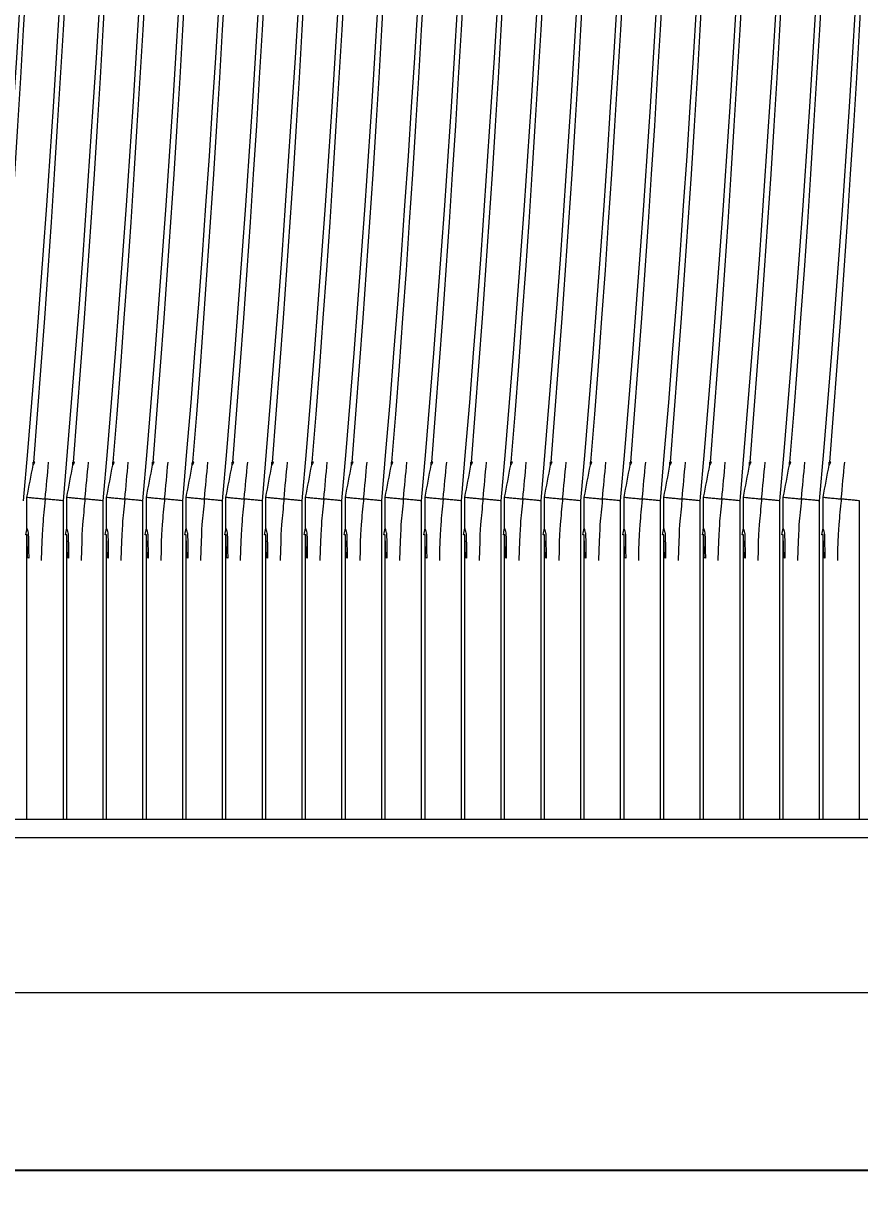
# Model space of a CAD drawing. Header units: millimetres. Extents: x 18217 to 37054, y 415 to 7180.
# Drawn here: x 18928 to 19296, y 4982 to 5501 of the extents above; entities that cross this region are included whole.
import ezdxf

# ---------------------------------------------------------------- set-up
doc = ezdxf.new("R2010")
doc.units = ezdxf.units.MM
doc.styles.add('GENISO', font='geniso.shx', dxfattribs={"oblique": 15})
doc.dimstyles.new('Scale', dxfattribs={"dimscale": 14, "dimtxt": 2.5, "dimasz": 2.5, "dimexe": 1, "dimexo": 1, "dimgap": 0.8, "dimtad": 1, "dimdec": 0, "dimzin": 0, "dimtxsty": 'GENISO', "dimcen": 2.5, "dimclrd": 1, "dimclre": 1, "dimclrt": 256, "dimadec": 0, "dimazin": 0, "dimtfac": 1, "dimtdec": 0, "dimtmove": 0, "dimatfit": 3, "dimfxl": 1, "dimtzin": 0, "dimlwd": -1, "dimlwe": -1, "dimarcsym": 0})

# ---------------------------------------------------------------- blocks, each defined once
blk = doc.blocks.new('*D158')
at = {"color": 1, "transparency": 16777216}
for p, q in [((18639.18, 5136.68), (18639.18, 4982.41)), ((20159.18, 5136.68), (20159.18, 4982.41)), ((20124.18, 4996.41), (18674.18, 4996.41))]:
    blk.add_line(p, q, dxfattribs=at)
for points in [[(18674.18, 5002.24), (18674.18, 4990.57), (18639.18, 4996.41)], [(20124.18, 5002.24), (20124.18, 4990.57), (20159.18, 4996.41)]]:
    blk.add_solid(points, dxfattribs=at)
at = {"layer": 'Defpoints', "color": 0, "transparency": 16777216}
for p in [(18639.18, 5150.68), (20159.18, 5150.68), (18639.18, 4996.41)]:
    blk.add_point(p, dxfattribs=at)
at = {"transparency": 16777216, "insert": (19374.71, 5025.11), "char_height": 35, "attachment_point": 5, "style": 'GENISO'}
blk.add_mtext('1520', dxfattribs=at)

msp = doc.modelspace()

# ---------------------------------------------------------------- linework, layer by layer
at = {"linetype": 'ByBlock', "lineweight": 9}
for p, q in [((18933.08, 5307.77), (18932.38, 5307.77)), ((18950.58, 5307.77), (18949.88, 5307.77)), ((18968.08, 5307.77), (18967.38, 5307.77)), ((18985.58, 5307.77), (18984.88, 5307.77)), ((19003.08, 5307.77), (19002.38, 5307.77)), ((19020.58, 5307.77), (19019.88, 5307.77)), ((19038.08, 5307.77), (19037.38, 5307.77)), ((19055.58, 5307.77), (19054.88, 5307.77)), ((19073.08, 5307.77), (19072.38, 5307.77)), ((19090.58, 5307.77), (19089.88, 5307.77)), ((19108.08, 5307.77), (19107.38, 5307.77)), ((19125.58, 5307.77), (19124.88, 5307.77)), ((19143.08, 5307.77), (19142.38, 5307.77)), ((19160.58, 5307.77), (19159.88, 5307.77)), ((19178.08, 5307.77), (19177.38, 5307.77)), ((19195.58, 5307.77), (19194.88, 5307.77)), ((19213.08, 5307.77), (19212.38, 5307.77)), ((19230.58, 5307.77), (19229.88, 5307.77)), ((19248.08, 5307.77), (19247.38, 5307.77)), ((19265.58, 5307.77), (19264.88, 5307.77)), ((19283.08, 5307.77), (19282.38, 5307.77)), ((18929.68, 5278.76), (18929.68, 5292.36)), ((18945.68, 5150.68), (18945.68, 5290.8)), ((18947.18, 5278.76), (18947.18, 5292.36)), ((18963.18, 5150.68), (18963.18, 5290.8)), ((18964.68, 5278.76), (18964.68, 5292.36)), ((18980.68, 5150.68), (18980.68, 5290.8)), ((18982.18, 5278.76), (18982.18, 5292.36)), ((18998.18, 5150.68), (18998.18, 5290.8)), ((18999.68, 5278.76), (18999.68, 5292.36)), ((19015.68, 5150.68), (19015.68, 5290.8)), ((19017.18, 5278.76), (19017.18, 5292.36)), ((19033.18, 5150.68), (19033.18, 5290.8)), ((19034.68, 5278.76), (19034.68, 5292.36)), ((19050.68, 5150.68), (19050.68, 5290.8)), ((19052.18, 5278.76), (19052.18, 5292.36)), ((19068.18, 5150.68), (19068.18, 5290.8)), ((19069.68, 5278.76), (19069.68, 5292.36)), ((19085.68, 5150.68), (19085.68, 5290.8)), ((19087.18, 5278.76), (19087.18, 5292.36)), ((19103.18, 5150.68), (19103.18, 5290.8)), ((19104.68, 5278.76), (19104.68, 5292.36)), ((19120.68, 5150.68), (19120.68, 5290.8)), ((19122.18, 5278.76), (19122.18, 5292.36)), ((19138.18, 5150.68), (19138.18, 5290.8)), ((19139.68, 5278.76), (19139.68, 5292.36)), ((19155.68, 5150.68), (19155.68, 5290.8)), ((19157.18, 5278.76), (19157.18, 5292.36)), ((19173.18, 5150.68), (19173.18, 5290.8)), ((19174.68, 5278.76), (19174.68, 5292.36)), ((19190.68, 5150.68), (19190.68, 5290.8)), ((19192.18, 5278.76), (19192.18, 5292.36)), ((19208.18, 5150.68), (19208.18, 5290.8)), ((19209.68, 5278.76), (19209.68, 5292.36)), ((19225.68, 5150.68), (19225.68, 5290.8)), ((19227.18, 5278.76), (19227.18, 5292.36)), ((19243.18, 5150.68), (19243.18, 5290.8)), ((19244.68, 5278.76), (19244.68, 5292.36)), ((19260.68, 5150.68), (19260.68, 5290.8)), ((19262.18, 5278.76), (19262.18, 5292.36)), ((19278.18, 5150.68), (19278.18, 5290.8)), ((19279.68, 5278.76), (19279.68, 5292.36)), ((19295.68, 5150.68), (19295.68, 5290.8)), ((18929.68, 5150.68), (18929.68, 5275.8)), ((18947.18, 5150.68), (18947.18, 5275.8)), ((18964.68, 5150.68), (18964.68, 5275.8)), ((18982.18, 5150.68), (18982.18, 5275.8)), ((18999.68, 5150.68), (18999.68, 5275.8)), ((19017.18, 5150.68), (19017.18, 5275.8)), ((19034.68, 5150.68), (19034.68, 5275.8)), ((19052.18, 5150.68), (19052.18, 5275.8)), ((19069.68, 5150.68), (19069.68, 5275.8)), ((19087.18, 5150.68), (19087.18, 5275.8)), ((19104.68, 5150.68), (19104.68, 5275.8)), ((19122.18, 5150.68), (19122.18, 5275.8)), ((19139.68, 5150.68), (19139.68, 5275.8)), ((19157.18, 5150.68), (19157.18, 5275.8)), ((19174.68, 5150.68), (19174.68, 5275.8)), ((19192.18, 5150.68), (19192.18, 5275.8)), ((19209.68, 5150.68), (19209.68, 5275.8)), ((19227.18, 5150.68), (19227.18, 5275.8)), ((19244.68, 5150.68), (19244.68, 5275.8)), ((19262.18, 5150.68), (19262.18, 5275.8)), ((19279.68, 5150.68), (19279.68, 5275.8)), ((20159.18, 5150.68), (18639.18, 5150.68)), ((20235.18, 5142.68), (18563.18, 5142.68)), ((18563.18, 5074.68), (20235.18, 5074.68))]:
    msp.add_line(p, q, dxfattribs=at)
at = {"linetype": 'ByBlock', "lineweight": 9, "flags": 128}
for points in [[(18930.58, 5265.62), (18930.25, 5265.68), (18929.96, 5265.74), (18929.71, 5275.8), (18929.5, 5275.84), (18929.33, 5275.87), (18929.21, 5275.9), (18929.14, 5275.91), (18929.12, 5275.92)], [(18948.08, 5265.62), (18947.75, 5265.68), (18947.46, 5265.74), (18947.21, 5275.8), (18947, 5275.84), (18946.83, 5275.87), (18946.71, 5275.9), (18946.64, 5275.91), (18946.62, 5275.92)], [(18965.58, 5265.62), (18965.25, 5265.68), (18964.96, 5265.74), (18964.71, 5275.8), (18964.5, 5275.84), (18964.33, 5275.87), (18964.21, 5275.9), (18964.14, 5275.91), (18964.12, 5275.92)], [(18983.08, 5265.62), (18982.75, 5265.68), (18982.46, 5265.74), (18982.21, 5275.8), (18982, 5275.84), (18981.83, 5275.87), (18981.71, 5275.9), (18981.64, 5275.91), (18981.62, 5275.92)], [(19000.58, 5265.62), (19000.25, 5265.68), (18999.96, 5265.74), (18999.71, 5275.8), (18999.5, 5275.84), (18999.33, 5275.87), (18999.21, 5275.9), (18999.14, 5275.91), (18999.12, 5275.92)], [(19018.08, 5265.62), (19017.75, 5265.68), (19017.46, 5265.74), (19017.21, 5275.8), (19017, 5275.84), (19016.83, 5275.87), (19016.71, 5275.9), (19016.64, 5275.91), (19016.62, 5275.92)], [(19035.58, 5265.62), (19035.25, 5265.68), (19034.96, 5265.74), (19034.71, 5275.8), (19034.5, 5275.84), (19034.33, 5275.87), (19034.21, 5275.9), (19034.14, 5275.91), (19034.12, 5275.92)], [(19053.08, 5265.62), (19052.75, 5265.68), (19052.46, 5265.74), (19052.21, 5275.8), (19052, 5275.84), (19051.83, 5275.87), (19051.71, 5275.9), (19051.64, 5275.91), (19051.62, 5275.92)], [(19070.58, 5265.62), (19070.25, 5265.68), (19069.96, 5265.74), (19069.71, 5275.8), (19069.5, 5275.84), (19069.33, 5275.87), (19069.21, 5275.9), (19069.14, 5275.91), (19069.12, 5275.92)], [(19088.08, 5265.62), (19087.75, 5265.68), (19087.46, 5265.74), (19087.21, 5275.8), (19087, 5275.84), (19086.83, 5275.87), (19086.71, 5275.9), (19086.64, 5275.91), (19086.62, 5275.92)], [(19105.58, 5265.62), (19105.25, 5265.68), (19104.96, 5265.74), (19104.71, 5275.8), (19104.5, 5275.84), (19104.33, 5275.87), (19104.21, 5275.9), (19104.14, 5275.91), (19104.12, 5275.92)], [(19123.08, 5265.62), (19122.75, 5265.68), (19122.46, 5265.74), (19122.21, 5275.8), (19122, 5275.84), (19121.83, 5275.87), (19121.71, 5275.9), (19121.64, 5275.91), (19121.62, 5275.92)], [(19140.58, 5265.62), (19140.25, 5265.68), (19139.96, 5265.74), (19139.71, 5275.8), (19139.5, 5275.84), (19139.33, 5275.87), (19139.21, 5275.9), (19139.14, 5275.91), (19139.12, 5275.92)], [(19158.08, 5265.62), (19157.75, 5265.68), (19157.46, 5265.74), (19157.21, 5275.8), (19157, 5275.84), (19156.83, 5275.87), (19156.71, 5275.9), (19156.64, 5275.91), (19156.62, 5275.92)], [(19175.58, 5265.62), (19175.25, 5265.68), (19174.96, 5265.74), (19174.71, 5275.8), (19174.5, 5275.84), (19174.33, 5275.87), (19174.21, 5275.9), (19174.14, 5275.91), (19174.12, 5275.92)], [(19193.08, 5265.62), (19192.75, 5265.68), (19192.46, 5265.74), (19192.21, 5275.8), (19192, 5275.84), (19191.83, 5275.87), (19191.71, 5275.9), (19191.64, 5275.91), (19191.62, 5275.92)], [(19210.58, 5265.62), (19210.25, 5265.68), (19209.96, 5265.74), (19209.71, 5275.8), (19209.5, 5275.84), (19209.33, 5275.87), (19209.21, 5275.9), (19209.14, 5275.91), (19209.12, 5275.92)], [(19228.08, 5265.62), (19227.75, 5265.68), (19227.46, 5265.74), (19227.21, 5275.8), (19227, 5275.84), (19226.83, 5275.87), (19226.71, 5275.9), (19226.64, 5275.91), (19226.62, 5275.92)], [(19245.58, 5265.62), (19245.25, 5265.68), (19244.96, 5265.74), (19244.71, 5275.8), (19244.5, 5275.84), (19244.33, 5275.87), (19244.21, 5275.9), (19244.14, 5275.91), (19244.12, 5275.92)], [(19263.08, 5265.62), (19262.75, 5265.68), (19262.46, 5265.74), (19262.21, 5275.8), (19262, 5275.84), (19261.83, 5275.87), (19261.71, 5275.9), (19261.64, 5275.91), (19261.62, 5275.92)], [(19280.58, 5265.62), (19280.25, 5265.68), (19279.96, 5265.74), (19279.71, 5275.8), (19279.5, 5275.84), (19279.33, 5275.87), (19279.21, 5275.9), (19279.14, 5275.91), (19279.12, 5275.92)]]:
    msp.add_lwpolyline(points, dxfattribs=at)
at = {"linetype": 'ByBlock', "lineweight": 9}
for centre, radius, start, end in [((10916.85, 5984.01), 8023.83, 355.043868, 4.956132), ((10934.35, 5984.01), 8023.83, 355.043868, 4.956132), ((10951.85, 5984.01), 8023.83, 355.043868, 4.956132), ((10969.35, 5984.01), 8023.83, 355.043868, 4.956132), ((10986.85, 5984.01), 8023.83, 355.043868, 4.956132), ((11004.35, 5984.01), 8023.83, 355.043868, 4.956132), ((11021.85, 5984.01), 8023.83, 355.043868, 4.956132), ((11039.35, 5984.01), 8023.83, 355.043868, 4.956132), ((11056.85, 5984.01), 8023.83, 355.043868, 4.956132), ((11074.35, 5984.01), 8023.83, 355.043868, 4.956132), ((11091.85, 5984.01), 8023.83, 355.043868, 4.956132), ((11109.35, 5984.01), 8023.83, 355.043868, 4.956132), ((11126.85, 5984.01), 8023.83, 355.043868, 4.956132), ((11144.35, 5984.01), 8023.83, 355.043868, 4.956132), ((11161.85, 5984.01), 8023.83, 355.043868, 4.956132), ((11179.35, 5984.01), 8023.83, 355.043868, 4.956132), ((11196.85, 5984.01), 8023.83, 355.043868, 4.956132), ((11214.35, 5984.01), 8023.83, 355.043868, 4.956132), ((11231.85, 5984.01), 8023.83, 355.043868, 4.956132), ((11249.35, 5984.01), 8023.83, 355.043868, 4.956132), ((11266.85, 5984.01), 8023.83, 355.043868, 4.956132), ((11284.35, 5984.01), 8023.83, 355.043868, 4.956132), ((10476.13, 5984.01), 8466.05, 355.418517, 4.581483), ((10493.63, 5984.01), 8466.05, 355.418517, 4.581483), ((10511.13, 5984.01), 8466.05, 355.418517, 4.581483), ((10528.63, 5984.01), 8466.05, 355.418517, 4.581483), ((10546.13, 5984.01), 8466.05, 355.418517, 4.581483), ((10563.63, 5984.01), 8466.05, 355.418517, 4.581483), ((10581.13, 5984.01), 8466.05, 355.418517, 4.581483), ((10598.63, 5984.01), 8466.05, 355.418517, 4.581483), ((10616.13, 5984.01), 8466.05, 355.418517, 4.581483), ((10633.63, 5984.01), 8466.05, 355.418517, 4.581483), ((10651.13, 5984.01), 8466.05, 355.418517, 4.581483), ((10668.63, 5984.01), 8466.05, 355.418517, 4.581483), ((10686.13, 5984.01), 8466.05, 355.418517, 4.581483), ((10703.63, 5984.01), 8466.05, 355.418517, 4.581483), ((10721.13, 5984.01), 8466.05, 355.418517, 4.581483), ((10738.63, 5984.01), 8466.05, 355.418517, 4.581483), ((10756.13, 5984.01), 8466.05, 355.418517, 4.581483), ((10773.63, 5984.01), 8466.05, 355.418517, 4.581483), ((10791.13, 5984.01), 8466.05, 355.418517, 4.581483), ((10808.63, 5984.01), 8466.05, 355.418517, 4.581483), ((10826.13, 5984.01), 8466.05, 355.418517, 4.581483), ((10843.63, 5984.01), 8466.05, 355.418517, 4.581483), ((17360.27, 5600.68), 1599.41, 348.88525, 349.39755), ((18775.27, 5307.77), 157.11, 359.5025, 0), ((17377.77, 5600.68), 1599.41, 348.88525, 349.39755), ((18792.77, 5307.77), 157.11, 359.5025, 0), ((17395.27, 5600.68), 1599.41, 348.88525, 349.39755), ((18810.27, 5307.77), 157.11, 359.5025, 0), ((17412.77, 5600.68), 1599.41, 348.88525, 349.39755), ((18827.77, 5307.77), 157.11, 359.5025, 0), ((17430.27, 5600.68), 1599.41, 348.88525, 349.39755), ((18845.27, 5307.77), 157.11, 359.5025, 0), ((17447.77, 5600.68), 1599.41, 348.88525, 349.39755), ((18862.77, 5307.77), 157.11, 359.5025, 0), ((17465.27, 5600.68), 1599.41, 348.88525, 349.39755), ((18880.27, 5307.77), 157.11, 359.5025, 0), ((17482.77, 5600.68), 1599.41, 348.88525, 349.39755), ((18897.77, 5307.77), 157.11, 359.5025, 0), ((17500.27, 5600.68), 1599.41, 348.88525, 349.39755), ((18915.27, 5307.77), 157.11, 359.5025, 0), ((17517.77, 5600.68), 1599.41, 348.88525, 349.39755), ((18932.77, 5307.77), 157.11, 359.5025, 0), ((17535.27, 5600.68), 1599.41, 348.88525, 349.39755), ((18950.27, 5307.77), 157.11, 359.5025, 0), ((17552.77, 5600.68), 1599.41, 348.88525, 349.39755), ((18967.77, 5307.77), 157.11, 359.5025, 0), ((17570.27, 5600.68), 1599.41, 348.88525, 349.39755), ((18985.27, 5307.77), 157.11, 359.5025, 0), ((17587.77, 5600.68), 1599.41, 348.88525, 349.39755), ((19002.77, 5307.77), 157.11, 359.5025, 0), ((17605.27, 5600.68), 1599.41, 348.88525, 349.39755), ((19020.27, 5307.77), 157.11, 359.5025, 0), ((17622.77, 5600.68), 1599.41, 348.88525, 349.39755), ((19037.77, 5307.77), 157.11, 359.5025, 0), ((17640.27, 5600.68), 1599.41, 348.88525, 349.39755), ((19055.27, 5307.77), 157.11, 359.5025, 0), ((17657.77, 5600.68), 1599.41, 348.88525, 349.39755), ((19072.77, 5307.77), 157.11, 359.5025, 0), ((17675.27, 5600.68), 1599.41, 348.88525, 349.39755), ((19090.27, 5307.77), 157.11, 359.5025, 0), ((17692.77, 5600.68), 1599.41, 348.88525, 349.39755), ((19107.77, 5307.77), 157.11, 359.5025, 0), ((17710.27, 5600.68), 1599.41, 348.88525, 349.39755), ((19125.27, 5307.77), 157.11, 359.5025, 0), ((18775.27, 5307.77), 157.11, 348.3045, 349.3624), ((18792.77, 5307.77), 157.11, 348.3045, 349.3624), ((18810.27, 5307.77), 157.11, 348.3045, 349.3624), ((18827.77, 5307.77), 157.11, 348.3045, 349.3624), ((18845.27, 5307.77), 157.11, 348.3045, 349.3624), ((18862.77, 5307.77), 157.11, 348.3045, 349.3624), ((18880.27, 5307.77), 157.11, 348.3045, 349.3624), ((18897.77, 5307.77), 157.11, 348.3045, 349.3624), ((18915.27, 5307.77), 157.11, 348.3045, 349.3624), ((18932.77, 5307.77), 157.11, 348.3045, 349.3624), ((18950.27, 5307.77), 157.11, 348.3045, 349.3624), ((18967.77, 5307.77), 157.11, 348.3045, 349.3624), ((18985.27, 5307.77), 157.11, 348.3045, 349.3624), ((19002.77, 5307.77), 157.11, 348.3045, 349.3624), ((19020.27, 5307.77), 157.11, 348.3045, 349.3624), ((19037.77, 5307.77), 157.11, 348.3045, 349.3624), ((19055.27, 5307.77), 157.11, 348.3045, 349.3624), ((19072.77, 5307.77), 157.11, 348.3045, 349.3624), ((19090.27, 5307.77), 157.11, 348.3045, 349.3624), ((19107.77, 5307.77), 157.11, 348.3045, 349.3624), ((19125.27, 5307.77), 157.11, 348.3045, 349.3624)]:
    msp.add_arc(centre, radius, start, end, dxfattribs=at)
for points, knots in [([(18932.37, 5306.4), (18932.39, 5306.43), (18932.42, 5306.49), (18932.68, 5306.95), (18932.93, 5307.46), (18933.08, 5307.77)], [0, 0, 0, 0, 0.2855565, 0.5698593, 1, 1, 1, 1]), ([(18937.68, 5291.58), (18937.68, 5291.59), (18938.21, 5296.99), (18938.71, 5302.38), (18939.21, 5307.77)], [0, 0, 0, 0, 0.0025084, 1, 1, 1, 1]), ([(18949.87, 5306.4), (18949.89, 5306.43), (18949.92, 5306.49), (18950.18, 5306.95), (18950.43, 5307.46), (18950.58, 5307.77)], [0, 0, 0, 0, 0.2855562, 0.5698567, 1, 1, 1, 1]), ([(18955.18, 5291.58), (18955.18, 5291.59), (18955.7, 5296.99), (18956.21, 5302.38), (18956.71, 5307.77)], [0, 0, 0, 0, 0.002508, 1, 1, 1, 1]), ([(18967.37, 5306.4), (18967.39, 5306.43), (18967.42, 5306.49), (18967.68, 5306.95), (18967.93, 5307.46), (18968.08, 5307.77)], [0, 0, 0, 0, 0.285556, 0.569858, 1, 1, 1, 1]), ([(18972.68, 5291.58), (18972.68, 5291.59), (18973.21, 5296.99), (18973.71, 5302.38), (18974.21, 5307.77)], [0, 0, 0, 0, 0.0025084, 1, 1, 1, 1]), ([(18984.87, 5306.4), (18984.89, 5306.43), (18984.92, 5306.49), (18985.18, 5306.95), (18985.43, 5307.46), (18985.58, 5307.77)], [0, 0, 0, 0, 0.2855565, 0.5698593, 1, 1, 1, 1]), ([(18990.18, 5291.58), (18990.18, 5291.59), (18990.7, 5296.99), (18991.21, 5302.38), (18991.71, 5307.77)], [0, 0, 0, 0, 0.002508, 1, 1, 1, 1]), ([(19002.37, 5306.4), (19002.39, 5306.43), (19002.42, 5306.49), (19002.68, 5306.95), (19002.93, 5307.46), (19003.08, 5307.77)], [0, 0, 0, 0, 0.285556, 0.569858, 1, 1, 1, 1]), ([(19007.68, 5291.58), (19007.68, 5291.59), (19008.2, 5296.99), (19008.71, 5302.38), (19009.21, 5307.77)], [0, 0, 0, 0, 0.002508, 1, 1, 1, 1]), ([(19019.87, 5306.4), (19019.89, 5306.43), (19019.92, 5306.49), (19020.18, 5306.95), (19020.43, 5307.46), (19020.58, 5307.77)], [0, 0, 0, 0, 0.2855565, 0.5698593, 1, 1, 1, 1]), ([(19025.18, 5291.58), (19025.18, 5291.59), (19025.7, 5296.99), (19026.21, 5302.38), (19026.71, 5307.77)], [0, 0, 0, 0, 0.002508, 1, 1, 1, 1]), ([(19037.37, 5306.4), (19037.39, 5306.43), (19037.42, 5306.49), (19037.68, 5306.95), (19037.93, 5307.46), (19038.08, 5307.77)], [0, 0, 0, 0, 0.285556, 0.569858, 1, 1, 1, 1]), ([(19042.68, 5291.58), (19042.68, 5291.59), (19043.2, 5296.99), (19043.71, 5302.38), (19044.21, 5307.77)], [0, 0, 0, 0, 0.002508, 1, 1, 1, 1]), ([(19054.87, 5306.4), (19054.89, 5306.43), (19054.92, 5306.49), (19055.18, 5306.95), (19055.43, 5307.46), (19055.58, 5307.77)], [0, 0, 0, 0, 0.2855565, 0.5698593, 1, 1, 1, 1]), ([(19060.18, 5291.58), (19060.18, 5291.59), (19060.7, 5296.99), (19061.21, 5302.38), (19061.71, 5307.77)], [0, 0, 0, 0, 0.002508, 1, 1, 1, 1]), ([(19072.37, 5306.4), (19072.39, 5306.43), (19072.42, 5306.49), (19072.68, 5306.95), (19072.93, 5307.46), (19073.08, 5307.77)], [0, 0, 0, 0, 0.285555, 0.5698572, 1, 1, 1, 1]), ([(19077.68, 5291.58), (19077.68, 5291.59), (19078.2, 5296.99), (19078.71, 5302.38), (19079.21, 5307.77)], [0, 0, 0, 0, 0.002508, 1, 1, 1, 1]), ([(19089.87, 5306.4), (19089.89, 5306.43), (19089.92, 5306.49), (19090.18, 5306.95), (19090.43, 5307.46), (19090.58, 5307.77)], [0, 0, 0, 0, 0.285555, 0.569855, 1, 1, 1, 1]), ([(19095.18, 5291.58), (19095.18, 5291.59), (19095.7, 5296.99), (19096.21, 5302.38), (19096.71, 5307.77)], [0, 0, 0, 0, 0.002508, 1, 1, 1, 1]), ([(19107.37, 5306.4), (19107.39, 5306.43), (19107.42, 5306.49), (19107.68, 5306.95), (19107.93, 5307.46), (19108.08, 5307.77)], [0, 0, 0, 0, 0.285555, 0.56986, 1, 1, 1, 1]), ([(19112.68, 5291.58), (19112.68, 5291.59), (19113.21, 5296.99), (19113.71, 5302.38), (19114.21, 5307.77)], [0, 0, 0, 0, 0.002509, 1, 1, 1, 1]), ([(19124.87, 5306.4), (19124.89, 5306.43), (19124.92, 5306.49), (19125.18, 5306.95), (19125.43, 5307.46), (19125.58, 5307.77)], [0, 0, 0, 0, 0.285558, 0.569859, 1, 1, 1, 1]), ([(19130.18, 5291.58), (19130.18, 5291.59), (19130.7, 5296.99), (19131.21, 5302.38), (19131.71, 5307.77)], [0, 0, 0, 0, 0.002508, 1, 1, 1, 1]), ([(19142.37, 5306.4), (19142.39, 5306.43), (19142.42, 5306.49), (19142.68, 5306.95), (19142.93, 5307.46), (19143.08, 5307.77)], [0, 0, 0, 0, 0.285556, 0.569855, 1, 1, 1, 1]), ([(19147.68, 5291.58), (19147.68, 5291.59), (19148.2, 5296.99), (19148.71, 5302.38), (19149.21, 5307.77)], [0, 0, 0, 0, 0.002508, 1, 1, 1, 1]), ([(19159.87, 5306.4), (19159.89, 5306.43), (19159.92, 5306.49), (19160.18, 5306.95), (19160.43, 5307.46), (19160.58, 5307.77)], [0, 0, 0, 0, 0.285555, 0.56986, 1, 1, 1, 1]), ([(19165.18, 5291.58), (19165.18, 5291.59), (19165.7, 5296.99), (19166.21, 5302.38), (19166.71, 5307.77)], [0, 0, 0, 0, 0.002508, 1, 1, 1, 1]), ([(19177.37, 5306.4), (19177.39, 5306.43), (19177.42, 5306.49), (19177.68, 5306.95), (19177.93, 5307.46), (19178.08, 5307.77)], [0, 0, 0, 0, 0.285555, 0.56986, 1, 1, 1, 1]), ([(19182.68, 5291.58), (19182.68, 5291.59), (19183.2, 5296.99), (19183.71, 5302.38), (19184.21, 5307.77)], [0, 0, 0, 0, 0.002508, 1, 1, 1, 1]), ([(19194.87, 5306.4), (19194.89, 5306.43), (19194.92, 5306.49), (19195.18, 5306.95), (19195.43, 5307.46), (19195.58, 5307.77)], [0, 0, 0, 0, 0.285558, 0.569859, 1, 1, 1, 1]), ([(19200.18, 5291.58), (19200.18, 5291.59), (19200.7, 5296.99), (19201.21, 5302.38), (19201.71, 5307.77)], [0, 0, 0, 0, 0.002508, 1, 1, 1, 1]), ([(19212.37, 5306.4), (19212.39, 5306.43), (19212.42, 5306.49), (19212.68, 5306.95), (19212.93, 5307.46), (19213.08, 5307.77)], [0, 0, 0, 0, 0.285555, 0.569855, 1, 1, 1, 1]), ([(19217.68, 5291.58), (19217.68, 5291.59), (19218.2, 5296.99), (19218.71, 5302.38), (19219.21, 5307.77)], [0, 0, 0, 0, 0.002508, 1, 1, 1, 1]), ([(19229.87, 5306.4), (19229.89, 5306.43), (19229.92, 5306.49), (19230.18, 5306.95), (19230.43, 5307.46), (19230.58, 5307.77)], [0, 0, 0, 0, 0.285555, 0.56986, 1, 1, 1, 1]), ([(19235.18, 5291.58), (19235.18, 5291.59), (19235.71, 5296.99), (19236.21, 5302.38), (19236.71, 5307.77)], [0, 0, 0, 0, 0.002509, 1, 1, 1, 1]), ([(19247.37, 5306.4), (19247.39, 5306.43), (19247.42, 5306.49), (19247.68, 5306.95), (19247.93, 5307.46), (19248.08, 5307.77)], [0, 0, 0, 0, 0.285558, 0.569859, 1, 1, 1, 1]), ([(19252.68, 5291.58), (19252.68, 5291.59), (19253.2, 5296.99), (19253.71, 5302.38), (19254.21, 5307.77)], [0, 0, 0, 0, 0.002508, 1, 1, 1, 1]), ([(19264.87, 5306.4), (19264.89, 5306.43), (19264.92, 5306.49), (19265.18, 5306.95), (19265.43, 5307.46), (19265.58, 5307.77)], [0, 0, 0, 0, 0.285556, 0.569855, 1, 1, 1, 1]), ([(19270.18, 5291.58), (19270.18, 5291.59), (19270.7, 5296.99), (19271.21, 5302.38), (19271.71, 5307.77)], [0, 0, 0, 0, 0.002508, 1, 1, 1, 1]), ([(19282.37, 5306.4), (19282.39, 5306.43), (19282.42, 5306.49), (19282.68, 5306.95), (19282.93, 5307.46), (19283.08, 5307.77)], [0, 0, 0, 0, 0.285555, 0.56986, 1, 1, 1, 1]), ([(19287.68, 5291.58), (19287.68, 5291.59), (19288.2, 5296.99), (19288.71, 5302.38), (19289.21, 5307.77)], [0, 0, 0, 0, 0.002508, 1, 1, 1, 1]), ([(18929.68, 5292.36), (18929.77, 5292.35), (18929.94, 5292.33), (18931.31, 5292.2), (18933.33, 5292), (18935.57, 5291.78), (18937.07, 5291.64), (18937.67, 5291.58), (18937.68, 5291.58)], [0, 0, 0, 0, 0.213413, 0.426837, 0.640707, 0.856443, 0.996748, 1, 1, 1, 1]), ([(18937.68, 5291.58), (18937.68, 5291.57), (18937.67, 5291.44), (18937.61, 5290.86), (18937.38, 5288.48), (18936.83, 5282.91), (18936.31, 5277.8), (18935.98, 5264.5)], [0, 0, 0, 0, 0.002377, 0.022293, 0.101958, 0.420622, 1, 1, 1, 1]), ([(18945.68, 5290.8), (18945.59, 5290.81), (18945.42, 5290.83), (18944.05, 5290.96), (18942.03, 5291.16), (18939.79, 5291.37), (18938.29, 5291.52), (18937.69, 5291.58), (18937.68, 5291.58)], [0, 0, 0, 0, 0.213424, 0.426852, 0.640726, 0.856458, 0.996746, 1, 1, 1, 1]), ([(18947.18, 5292.36), (18947.27, 5292.35), (18947.44, 5292.33), (18948.81, 5292.2), (18950.83, 5292), (18953.07, 5291.78), (18954.57, 5291.64), (18955.17, 5291.58), (18955.18, 5291.58)], [0, 0, 0, 0, 0.2134132, 0.426837, 0.6407075, 0.8564434, 0.9967483, 1, 1, 1, 1]), ([(18955.18, 5291.58), (18955.18, 5291.57), (18955.17, 5291.44), (18955.11, 5290.86), (18954.88, 5288.48), (18954.33, 5282.91), (18953.81, 5277.8), (18953.48, 5264.5)], [0, 0, 0, 0, 0.002377, 0.022293, 0.101958, 0.420622, 1, 1, 1, 1]), ([(18963.18, 5290.8), (18963.09, 5290.81), (18962.92, 5290.83), (18961.55, 5290.96), (18959.53, 5291.16), (18957.29, 5291.37), (18955.79, 5291.52), (18955.19, 5291.58), (18955.18, 5291.58)], [0, 0, 0, 0, 0.213424, 0.426851, 0.640725, 0.856458, 0.996748, 1, 1, 1, 1]), ([(18964.68, 5292.36), (18964.77, 5292.35), (18964.94, 5292.33), (18966.31, 5292.2), (18968.33, 5292), (18970.57, 5291.78), (18972.07, 5291.64), (18972.67, 5291.58), (18972.68, 5291.58)], [0, 0, 0, 0, 0.213413, 0.426837, 0.640709, 0.856443, 0.996748, 1, 1, 1, 1]), ([(18972.68, 5291.58), (18972.68, 5291.57), (18972.67, 5291.44), (18972.61, 5290.86), (18972.38, 5288.48), (18971.83, 5282.91), (18971.31, 5277.8), (18970.98, 5264.5)], [0, 0, 0, 0, 0.002377, 0.022293, 0.101958, 0.420622, 1, 1, 1, 1]), ([(18980.68, 5290.8), (18980.59, 5290.81), (18980.42, 5290.83), (18979.05, 5290.96), (18977.03, 5291.16), (18974.79, 5291.37), (18973.29, 5291.52), (18972.69, 5291.58), (18972.68, 5291.58)], [0, 0, 0, 0, 0.213424, 0.426851, 0.640726, 0.856456, 0.996746, 1, 1, 1, 1]), ([(18982.18, 5292.36), (18982.27, 5292.35), (18982.44, 5292.33), (18983.81, 5292.2), (18985.83, 5292), (18988.07, 5291.78), (18989.57, 5291.64), (18990.17, 5291.58), (18990.18, 5291.58)], [0, 0, 0, 0, 0.213413, 0.426837, 0.640707, 0.856443, 0.996748, 1, 1, 1, 1]), ([(18990.18, 5291.58), (18990.18, 5291.57), (18990.17, 5291.44), (18990.11, 5290.86), (18989.88, 5288.48), (18989.33, 5282.91), (18988.81, 5277.8), (18988.48, 5264.5)], [0, 0, 0, 0, 0.002377, 0.022293, 0.101958, 0.420622, 1, 1, 1, 1]), ([(18998.18, 5290.8), (18998.09, 5290.81), (18997.92, 5290.83), (18996.55, 5290.96), (18994.53, 5291.16), (18992.29, 5291.37), (18990.79, 5291.52), (18990.19, 5291.58), (18990.18, 5291.58)], [0, 0, 0, 0, 0.213424, 0.426851, 0.640725, 0.856458, 0.996748, 1, 1, 1, 1]), ([(18999.68, 5292.36), (18999.77, 5292.35), (18999.94, 5292.33), (19001.31, 5292.2), (19003.33, 5292), (19005.57, 5291.78), (19007.07, 5291.64), (19007.67, 5291.58), (19007.68, 5291.58)], [0, 0, 0, 0, 0.2134125, 0.426836, 0.640708, 0.8564436, 0.9967459, 1, 1, 1, 1]), ([(19007.68, 5291.58), (19007.68, 5291.57), (19007.67, 5291.44), (19007.61, 5290.86), (19007.38, 5288.48), (19006.83, 5282.91), (19006.31, 5277.8), (19005.98, 5264.5)], [0, 0, 0, 0, 0.002377, 0.022293, 0.101958, 0.420622, 1, 1, 1, 1]), ([(19015.68, 5290.8), (19015.59, 5290.81), (19015.42, 5290.83), (19014.05, 5290.96), (19012.03, 5291.16), (19009.79, 5291.37), (19008.29, 5291.52), (19007.69, 5291.58), (19007.68, 5291.58)], [0, 0, 0, 0, 0.213424, 0.426852, 0.640728, 0.856458, 0.996748, 1, 1, 1, 1]), ([(19017.18, 5292.36), (19017.27, 5292.35), (19017.44, 5292.33), (19018.81, 5292.2), (19020.83, 5292), (19023.07, 5291.78), (19024.57, 5291.64), (19025.17, 5291.58), (19025.18, 5291.58)], [0, 0, 0, 0, 0.213413, 0.426837, 0.640707, 0.856443, 0.996748, 1, 1, 1, 1]), ([(19025.18, 5291.58), (19025.18, 5291.57), (19025.17, 5291.44), (19025.11, 5290.86), (19024.88, 5288.48), (19024.33, 5282.91), (19023.81, 5277.8), (19023.48, 5264.5)], [0, 0, 0, 0, 0.002377, 0.022293, 0.101958, 0.420622, 1, 1, 1, 1]), ([(19033.18, 5290.8), (19033.09, 5290.81), (19032.92, 5290.83), (19031.55, 5290.96), (19029.53, 5291.16), (19027.29, 5291.37), (19025.79, 5291.52), (19025.19, 5291.58), (19025.18, 5291.58)], [0, 0, 0, 0, 0.213425, 0.426852, 0.640726, 0.856458, 0.996746, 1, 1, 1, 1]), ([(19034.68, 5292.36), (19034.77, 5292.35), (19034.94, 5292.33), (19036.31, 5292.2), (19038.33, 5292), (19040.57, 5291.78), (19042.07, 5291.64), (19042.67, 5291.58), (19042.68, 5291.58)], [0, 0, 0, 0, 0.213413, 0.426837, 0.640708, 0.856443, 0.996746, 1, 1, 1, 1]), ([(19042.68, 5291.58), (19042.68, 5291.57), (19042.67, 5291.44), (19042.61, 5290.86), (19042.38, 5288.48), (19041.83, 5282.91), (19041.31, 5277.8), (19040.98, 5264.5)], [0, 0, 0, 0, 0.002377, 0.022293, 0.101958, 0.420622, 1, 1, 1, 1]), ([(19050.68, 5290.8), (19050.59, 5290.81), (19050.42, 5290.83), (19049.05, 5290.96), (19047.03, 5291.16), (19044.79, 5291.37), (19043.29, 5291.52), (19042.69, 5291.58), (19042.68, 5291.58)], [0, 0, 0, 0, 0.213424, 0.426852, 0.640728, 0.856458, 0.996748, 1, 1, 1, 1]), ([(19052.18, 5292.36), (19052.27, 5292.35), (19052.44, 5292.33), (19053.81, 5292.2), (19055.83, 5292), (19058.07, 5291.78), (19059.57, 5291.64), (19060.17, 5291.58), (19060.18, 5291.58)], [0, 0, 0, 0, 0.213413, 0.426837, 0.640707, 0.856443, 0.996748, 1, 1, 1, 1]), ([(19060.18, 5291.58), (19060.18, 5291.57), (19060.17, 5291.44), (19060.11, 5290.86), (19059.88, 5288.48), (19059.33, 5282.91), (19058.81, 5277.8), (19058.48, 5264.5)], [0, 0, 0, 0, 0.002377, 0.022293, 0.101958, 0.420622, 1, 1, 1, 1]), ([(19068.18, 5290.8), (19068.09, 5290.81), (19067.92, 5290.83), (19066.55, 5290.96), (19064.53, 5291.16), (19062.29, 5291.37), (19060.79, 5291.52), (19060.19, 5291.58), (19060.18, 5291.58)], [0, 0, 0, 0, 0.213425, 0.426852, 0.640726, 0.856458, 0.996746, 1, 1, 1, 1]), ([(19069.68, 5292.36), (19069.77, 5292.35), (19069.94, 5292.33), (19071.31, 5292.2), (19073.33, 5292), (19075.57, 5291.78), (19077.07, 5291.64), (19077.67, 5291.58), (19077.68, 5291.58)], [0, 0, 0, 0, 0.213413, 0.426837, 0.640708, 0.856443, 0.996746, 1, 1, 1, 1]), ([(19077.68, 5291.58), (19077.68, 5291.57), (19077.67, 5291.44), (19077.61, 5290.86), (19077.38, 5288.48), (19076.83, 5282.91), (19076.31, 5277.8), (19075.98, 5264.5)], [0, 0, 0, 0, 0.002377, 0.022293, 0.101958, 0.420622, 1, 1, 1, 1]), ([(19085.68, 5290.8), (19085.59, 5290.81), (19085.42, 5290.83), (19084.05, 5290.96), (19082.03, 5291.16), (19079.79, 5291.37), (19078.29, 5291.52), (19077.69, 5291.58), (19077.68, 5291.58)], [0, 0, 0, 0, 0.2134245, 0.4268516, 0.6407256, 0.856458, 0.996748, 1, 1, 1, 1]), ([(19087.18, 5292.36), (19087.27, 5292.35), (19087.44, 5292.33), (19088.81, 5292.2), (19090.83, 5292), (19093.07, 5291.78), (19094.57, 5291.64), (19095.17, 5291.58), (19095.18, 5291.58)], [0, 0, 0, 0, 0.213414, 0.426837, 0.640709, 0.856443, 0.996748, 1, 1, 1, 1]), ([(19095.18, 5291.58), (19095.18, 5291.57), (19095.17, 5291.44), (19095.11, 5290.86), (19094.88, 5288.48), (19094.33, 5282.91), (19093.81, 5277.8), (19093.48, 5264.5)], [0, 0, 0, 0, 0.0023773, 0.0222925, 0.101958, 0.4206224, 1, 1, 1, 1]), ([(19103.18, 5290.8), (19103.09, 5290.81), (19102.92, 5290.83), (19101.55, 5290.96), (19099.53, 5291.16), (19097.29, 5291.37), (19095.79, 5291.52), (19095.19, 5291.58), (19095.18, 5291.58)], [0, 0, 0, 0, 0.2134245, 0.4268516, 0.6407256, 0.856458, 0.996748, 1, 1, 1, 1]), ([(19104.68, 5292.36), (19104.77, 5292.35), (19104.94, 5292.33), (19106.31, 5292.2), (19108.33, 5292), (19110.57, 5291.78), (19112.07, 5291.64), (19112.67, 5291.58), (19112.68, 5291.58)], [0, 0, 0, 0, 0.213413, 0.426836, 0.640709, 0.856443, 0.996748, 1, 1, 1, 1]), ([(19112.68, 5291.58), (19112.68, 5291.57), (19112.67, 5291.44), (19112.61, 5290.86), (19112.38, 5288.48), (19111.83, 5282.91), (19111.31, 5277.8), (19110.98, 5264.5)], [0, 0, 0, 0, 0.0023773, 0.0222925, 0.101958, 0.4206224, 1, 1, 1, 1]), ([(19120.68, 5290.8), (19120.59, 5290.81), (19120.42, 5290.83), (19119.05, 5290.96), (19117.03, 5291.16), (19114.79, 5291.37), (19113.29, 5291.52), (19112.69, 5291.58), (19112.68, 5291.58)], [0, 0, 0, 0, 0.213423, 0.42685, 0.640726, 0.856454, 0.996743, 1, 1, 1, 1]), ([(19122.18, 5292.36), (19122.27, 5292.35), (19122.44, 5292.33), (19123.81, 5292.2), (19125.83, 5292), (19128.07, 5291.78), (19129.57, 5291.64), (19130.17, 5291.58), (19130.18, 5291.58)], [0, 0, 0, 0, 0.213413, 0.426837, 0.640706, 0.856444, 0.996748, 1, 1, 1, 1]), ([(19130.18, 5291.58), (19130.18, 5291.57), (19130.17, 5291.44), (19130.11, 5290.86), (19129.88, 5288.48), (19129.33, 5282.91), (19128.81, 5277.8), (19128.48, 5264.5)], [0, 0, 0, 0, 0.002377, 0.022293, 0.101958, 0.420622, 1, 1, 1, 1]), ([(19138.18, 5290.8), (19138.09, 5290.81), (19137.92, 5290.83), (19136.55, 5290.96), (19134.53, 5291.16), (19132.29, 5291.37), (19130.79, 5291.52), (19130.19, 5291.58), (19130.18, 5291.58)], [0, 0, 0, 0, 0.213424, 0.426851, 0.640725, 0.856458, 0.996748, 1, 1, 1, 1]), ([(19139.68, 5292.36), (19139.77, 5292.35), (19139.94, 5292.33), (19141.31, 5292.2), (19143.33, 5292), (19145.57, 5291.78), (19147.07, 5291.64), (19147.67, 5291.58), (19147.68, 5291.58)], [0, 0, 0, 0, 0.213413, 0.426838, 0.64071, 0.856443, 0.996748, 1, 1, 1, 1]), ([(19147.68, 5291.58), (19147.68, 5291.57), (19147.67, 5291.44), (19147.61, 5290.86), (19147.38, 5288.48), (19146.83, 5282.91), (19146.31, 5277.8), (19145.98, 5264.5)], [0, 0, 0, 0, 0.002377, 0.022293, 0.101958, 0.420622, 1, 1, 1, 1]), ([(19155.68, 5290.8), (19155.59, 5290.81), (19155.42, 5290.83), (19154.05, 5290.96), (19152.03, 5291.16), (19149.79, 5291.37), (19148.29, 5291.52), (19147.69, 5291.58), (19147.68, 5291.58)], [0, 0, 0, 0, 0.2134245, 0.4268516, 0.6407256, 0.856458, 0.996748, 1, 1, 1, 1]), ([(19157.18, 5292.36), (19157.27, 5292.35), (19157.44, 5292.33), (19158.81, 5292.2), (19160.83, 5292), (19163.07, 5291.78), (19164.57, 5291.64), (19165.17, 5291.58), (19165.18, 5291.58)], [0, 0, 0, 0, 0.213413, 0.426836, 0.640709, 0.856443, 0.996748, 1, 1, 1, 1]), ([(19165.18, 5291.58), (19165.18, 5291.57), (19165.17, 5291.44), (19165.11, 5290.86), (19164.88, 5288.48), (19164.33, 5282.91), (19163.81, 5277.8), (19163.48, 5264.5)], [0, 0, 0, 0, 0.0023773, 0.0222925, 0.101958, 0.4206224, 1, 1, 1, 1]), ([(19173.18, 5290.8), (19173.09, 5290.81), (19172.92, 5290.83), (19171.55, 5290.96), (19169.53, 5291.16), (19167.29, 5291.37), (19165.79, 5291.52), (19165.19, 5291.58), (19165.18, 5291.58)], [0, 0, 0, 0, 0.213425, 0.426852, 0.640726, 0.856458, 0.996743, 1, 1, 1, 1]), ([(19174.68, 5292.36), (19174.77, 5292.35), (19174.94, 5292.33), (19176.31, 5292.2), (19178.33, 5292), (19180.57, 5291.78), (19182.07, 5291.64), (19182.67, 5291.58), (19182.68, 5291.58)], [0, 0, 0, 0, 0.2134125, 0.4268372, 0.6407058, 0.8564435, 0.9967436, 1, 1, 1, 1]), ([(19182.68, 5291.58), (19182.68, 5291.57), (19182.66, 5291.44), (19182.61, 5290.86), (19182.38, 5288.48), (19181.83, 5282.91), (19181.31, 5277.8), (19180.98, 5264.5)], [0, 0, 0, 0, 0.002378, 0.022293, 0.101958, 0.420623, 1, 1, 1, 1]), ([(19190.68, 5290.8), (19190.59, 5290.81), (19190.42, 5290.83), (19189.05, 5290.96), (19187.03, 5291.16), (19184.79, 5291.37), (19183.29, 5291.52), (19182.69, 5291.58), (19182.68, 5291.58)], [0, 0, 0, 0, 0.213424, 0.426852, 0.640729, 0.856458, 0.996748, 1, 1, 1, 1]), ([(19192.18, 5292.36), (19192.27, 5292.35), (19192.44, 5292.33), (19193.81, 5292.2), (19195.83, 5292), (19198.07, 5291.78), (19199.57, 5291.64), (19200.17, 5291.58), (19200.18, 5291.58)], [0, 0, 0, 0, 0.213413, 0.426837, 0.640706, 0.856444, 0.996748, 1, 1, 1, 1]), ([(19200.18, 5291.58), (19200.18, 5291.57), (19200.17, 5291.44), (19200.11, 5290.86), (19199.88, 5288.48), (19199.33, 5282.91), (19198.81, 5277.8), (19198.48, 5264.5)], [0, 0, 0, 0, 0.002377, 0.022293, 0.101958, 0.420622, 1, 1, 1, 1]), ([(19208.18, 5290.8), (19208.09, 5290.81), (19207.92, 5290.83), (19206.55, 5290.96), (19204.53, 5291.16), (19202.29, 5291.37), (19200.79, 5291.52), (19200.19, 5291.58), (19200.18, 5291.58)], [0, 0, 0, 0, 0.2134245, 0.4268516, 0.6407256, 0.856458, 0.996748, 1, 1, 1, 1]), ([(19209.68, 5292.36), (19209.77, 5292.35), (19209.94, 5292.33), (19211.31, 5292.2), (19213.33, 5292), (19215.57, 5291.78), (19217.07, 5291.64), (19217.67, 5291.58), (19217.68, 5291.58)], [0, 0, 0, 0, 0.213414, 0.426837, 0.640709, 0.856443, 0.996748, 1, 1, 1, 1]), ([(19217.68, 5291.58), (19217.68, 5291.57), (19217.67, 5291.44), (19217.61, 5290.86), (19217.38, 5288.48), (19216.83, 5282.91), (19216.31, 5277.8), (19215.98, 5264.5)], [0, 0, 0, 0, 0.0023773, 0.0222925, 0.101958, 0.4206224, 1, 1, 1, 1]), ([(19225.68, 5290.8), (19225.59, 5290.81), (19225.42, 5290.83), (19224.05, 5290.96), (19222.03, 5291.16), (19219.79, 5291.37), (19218.29, 5291.52), (19217.69, 5291.58), (19217.68, 5291.58)], [0, 0, 0, 0, 0.2134245, 0.4268516, 0.6407256, 0.856458, 0.996748, 1, 1, 1, 1]), ([(19227.18, 5292.36), (19227.27, 5292.35), (19227.44, 5292.33), (19228.81, 5292.2), (19230.83, 5292), (19233.07, 5291.78), (19234.57, 5291.64), (19235.17, 5291.58), (19235.18, 5291.58)], [0, 0, 0, 0, 0.213413, 0.426836, 0.640709, 0.856443, 0.996748, 1, 1, 1, 1]), ([(19235.18, 5291.58), (19235.18, 5291.57), (19235.17, 5291.44), (19235.11, 5290.86), (19234.88, 5288.48), (19234.33, 5282.91), (19233.81, 5277.8), (19233.48, 5264.5)], [0, 0, 0, 0, 0.0023773, 0.0222925, 0.101958, 0.4206224, 1, 1, 1, 1]), ([(19243.18, 5290.8), (19243.09, 5290.81), (19242.92, 5290.83), (19241.55, 5290.96), (19239.53, 5291.16), (19237.29, 5291.37), (19235.79, 5291.52), (19235.19, 5291.58), (19235.18, 5291.58)], [0, 0, 0, 0, 0.213423, 0.426852, 0.640726, 0.856458, 0.996743, 1, 1, 1, 1]), ([(19244.68, 5292.36), (19244.77, 5292.35), (19244.94, 5292.33), (19246.31, 5292.2), (19248.33, 5292), (19250.57, 5291.78), (19252.07, 5291.64), (19252.67, 5291.58), (19252.68, 5291.58)], [0, 0, 0, 0, 0.213413, 0.426837, 0.640706, 0.856444, 0.996748, 1, 1, 1, 1]), ([(19252.68, 5291.58), (19252.68, 5291.57), (19252.67, 5291.44), (19252.61, 5290.86), (19252.38, 5288.48), (19251.83, 5282.91), (19251.31, 5277.8), (19250.98, 5264.5)], [0, 0, 0, 0, 0.0023773, 0.0222929, 0.1019583, 0.4206226, 1, 1, 1, 1]), ([(19260.68, 5290.8), (19260.59, 5290.81), (19260.42, 5290.83), (19259.05, 5290.96), (19257.03, 5291.16), (19254.79, 5291.37), (19253.29, 5291.52), (19252.69, 5291.58), (19252.68, 5291.58)], [0, 0, 0, 0, 0.213424, 0.426851, 0.640725, 0.856458, 0.996748, 1, 1, 1, 1]), ([(19262.18, 5292.36), (19262.27, 5292.35), (19262.44, 5292.33), (19263.81, 5292.2), (19265.83, 5292), (19268.07, 5291.78), (19269.57, 5291.64), (19270.17, 5291.58), (19270.18, 5291.58)], [0, 0, 0, 0, 0.213413, 0.426838, 0.64071, 0.856443, 0.996748, 1, 1, 1, 1]), ([(19270.18, 5291.58), (19270.18, 5291.57), (19270.17, 5291.44), (19270.11, 5290.86), (19269.88, 5288.48), (19269.33, 5282.91), (19268.81, 5277.8), (19268.48, 5264.5)], [0, 0, 0, 0, 0.002377, 0.022293, 0.101958, 0.420622, 1, 1, 1, 1]), ([(19278.18, 5290.8), (19278.09, 5290.81), (19277.92, 5290.83), (19276.55, 5290.96), (19274.53, 5291.16), (19272.29, 5291.37), (19270.79, 5291.52), (19270.19, 5291.58), (19270.18, 5291.58)], [0, 0, 0, 0, 0.2134245, 0.4268516, 0.6407256, 0.856458, 0.996748, 1, 1, 1, 1]), ([(19279.68, 5292.36), (19279.77, 5292.35), (19279.94, 5292.33), (19281.31, 5292.2), (19283.33, 5292), (19285.57, 5291.78), (19287.07, 5291.64), (19287.67, 5291.58), (19287.68, 5291.58)], [0, 0, 0, 0, 0.213413, 0.426836, 0.640709, 0.856443, 0.996748, 1, 1, 1, 1]), ([(19287.68, 5291.58), (19287.68, 5291.57), (19287.67, 5291.44), (19287.61, 5290.86), (19287.38, 5288.48), (19286.83, 5282.91), (19286.31, 5277.8), (19285.98, 5264.5)], [0, 0, 0, 0, 0.0023773, 0.0222925, 0.101958, 0.4206224, 1, 1, 1, 1]), ([(19295.68, 5290.8), (19295.59, 5290.81), (19295.42, 5290.83), (19294.05, 5290.96), (19292.03, 5291.16), (19289.79, 5291.37), (19288.29, 5291.52), (19287.69, 5291.58), (19287.68, 5291.58)], [0, 0, 0, 0, 0.2134245, 0.4268516, 0.6407256, 0.856458, 0.996748, 1, 1, 1, 1]), ([(18930.58, 5265.62), (18930.49, 5275.99), (18930.31, 5276.76), (18930.01, 5277.79), (18929.77, 5278.5), (18929.68, 5278.75), (18929.68, 5278.76), (18929.68, 5278.76)], [0, 0, 0, 0, 0.245007, 0.503066, 0.763217, 0.944415, 1, 1, 1, 1]), ([(18948.08, 5265.62), (18947.99, 5275.99), (18947.81, 5276.76), (18947.51, 5277.79), (18947.27, 5278.5), (18947.18, 5278.75), (18947.18, 5278.76), (18947.18, 5278.76)], [0, 0, 0, 0, 0.245007, 0.503066, 0.763217, 0.944415, 1, 1, 1, 1]), ([(18965.58, 5265.62), (18965.49, 5275.99), (18965.31, 5276.76), (18965.01, 5277.79), (18964.77, 5278.5), (18964.68, 5278.75), (18964.68, 5278.76), (18964.68, 5278.76)], [0, 0, 0, 0, 0.245006, 0.503067, 0.763217, 0.944415, 1, 1, 1, 1]), ([(18983.08, 5265.62), (18982.99, 5275.99), (18982.81, 5276.76), (18982.51, 5277.79), (18982.27, 5278.5), (18982.18, 5278.75), (18982.18, 5278.76), (18982.18, 5278.76)], [0, 0, 0, 0, 0.245007, 0.503066, 0.763217, 0.944415, 1, 1, 1, 1]), ([(19000.58, 5265.62), (19000.49, 5275.99), (19000.31, 5276.76), (19000.01, 5277.79), (18999.77, 5278.5), (18999.68, 5278.75), (18999.68, 5278.76), (18999.68, 5278.76)], [0, 0, 0, 0, 0.245006, 0.503067, 0.763217, 0.944415, 1, 1, 1, 1]), ([(19018.08, 5265.62), (19017.99, 5275.99), (19017.81, 5276.76), (19017.51, 5277.79), (19017.27, 5278.5), (19017.18, 5278.75), (19017.18, 5278.76), (19017.18, 5278.76)], [0, 0, 0, 0, 0.245007, 0.503066, 0.763217, 0.944415, 1, 1, 1, 1]), ([(19035.58, 5265.62), (19035.49, 5275.99), (19035.31, 5276.76), (19035.01, 5277.79), (19034.77, 5278.5), (19034.68, 5278.75), (19034.68, 5278.76), (19034.68, 5278.76)], [0, 0, 0, 0, 0.245006, 0.503067, 0.763217, 0.944415, 1, 1, 1, 1]), ([(19053.08, 5265.62), (19052.99, 5275.99), (19052.81, 5276.76), (19052.51, 5277.79), (19052.27, 5278.5), (19052.18, 5278.75), (19052.18, 5278.76), (19052.18, 5278.76)], [0, 0, 0, 0, 0.245007, 0.503066, 0.763217, 0.944415, 1, 1, 1, 1]), ([(19070.58, 5265.62), (19070.49, 5275.99), (19070.31, 5276.76), (19070.01, 5277.79), (19069.77, 5278.5), (19069.68, 5278.75), (19069.68, 5278.76), (19069.68, 5278.76)], [0, 0, 0, 0, 0.245007, 0.503067, 0.763217, 0.944415, 1, 1, 1, 1]), ([(19088.08, 5265.62), (19087.99, 5275.99), (19087.81, 5276.76), (19087.51, 5277.79), (19087.27, 5278.5), (19087.18, 5278.75), (19087.18, 5278.76), (19087.18, 5278.76)], [0, 0, 0, 0, 0.245008, 0.503065, 0.763217, 0.944415, 1, 1, 1, 1]), ([(19105.58, 5265.62), (19105.49, 5275.99), (19105.31, 5276.76), (19105.01, 5277.79), (19104.77, 5278.5), (19104.68, 5278.75), (19104.68, 5278.76), (19104.68, 5278.76)], [0, 0, 0, 0, 0.245005, 0.503066, 0.763216, 0.944416, 1, 1, 1, 1]), ([(19123.08, 5265.62), (19122.99, 5275.99), (19122.81, 5276.76), (19122.51, 5277.79), (19122.27, 5278.5), (19122.18, 5278.75), (19122.18, 5278.76), (19122.18, 5278.76)], [0, 0, 0, 0, 0.245006, 0.503067, 0.763217, 0.944415, 1, 1, 1, 1]), ([(19140.58, 5265.62), (19140.49, 5275.99), (19140.31, 5276.76), (19140.01, 5277.79), (19139.77, 5278.5), (19139.68, 5278.75), (19139.68, 5278.76), (19139.68, 5278.76)], [0, 0, 0, 0, 0.245007, 0.503068, 0.763218, 0.944415, 1, 1, 1, 1]), ([(19158.08, 5265.62), (19157.99, 5275.99), (19157.81, 5276.76), (19157.51, 5277.79), (19157.27, 5278.5), (19157.18, 5278.75), (19157.18, 5278.76), (19157.18, 5278.76)], [0, 0, 0, 0, 0.245008, 0.503066, 0.763216, 0.944416, 1, 1, 1, 1]), ([(19175.58, 5265.62), (19175.49, 5275.99), (19175.31, 5276.76), (19175.01, 5277.79), (19174.77, 5278.5), (19174.68, 5278.75), (19174.68, 5278.76), (19174.68, 5278.76)], [0, 0, 0, 0, 0.245005, 0.503066, 0.763216, 0.944416, 1, 1, 1, 1]), ([(19193.08, 5265.62), (19192.99, 5275.99), (19192.81, 5276.76), (19192.51, 5277.79), (19192.27, 5278.5), (19192.18, 5278.75), (19192.18, 5278.76), (19192.18, 5278.76)], [0, 0, 0, 0, 0.245006, 0.503067, 0.763217, 0.944415, 1, 1, 1, 1]), ([(19210.58, 5265.62), (19210.49, 5275.99), (19210.31, 5276.76), (19210.01, 5277.79), (19209.77, 5278.5), (19209.68, 5278.75), (19209.68, 5278.76), (19209.68, 5278.76)], [0, 0, 0, 0, 0.245007, 0.503068, 0.763218, 0.944415, 1, 1, 1, 1]), ([(19228.08, 5265.62), (19227.99, 5275.99), (19227.81, 5276.76), (19227.51, 5277.79), (19227.27, 5278.5), (19227.18, 5278.75), (19227.18, 5278.76), (19227.18, 5278.76)], [0, 0, 0, 0, 0.245005, 0.503066, 0.763216, 0.944416, 1, 1, 1, 1]), ([(19245.58, 5265.62), (19245.49, 5275.99), (19245.31, 5276.76), (19245.01, 5277.79), (19244.77, 5278.5), (19244.68, 5278.75), (19244.68, 5278.76), (19244.68, 5278.76)], [0, 0, 0, 0, 0.245006, 0.503067, 0.763217, 0.944415, 1, 1, 1, 1]), ([(19263.08, 5265.62), (19262.99, 5275.99), (19262.81, 5276.76), (19262.51, 5277.79), (19262.27, 5278.5), (19262.18, 5278.75), (19262.18, 5278.76), (19262.18, 5278.76)], [0, 0, 0, 0, 0.245007, 0.503068, 0.763218, 0.944415, 1, 1, 1, 1]), ([(19280.58, 5265.62), (19280.49, 5275.99), (19280.31, 5276.76), (19280.01, 5277.79), (19279.77, 5278.5), (19279.68, 5278.75), (19279.68, 5278.76), (19279.68, 5278.76)], [0, 0, 0, 0, 0.245008, 0.503066, 0.763218, 0.944416, 1, 1, 1, 1])]:
    msp.add_open_spline(points, degree=3, knots=knots, dxfattribs=at)

# ---------------------------------------------------------------- dimensions: what is measured, and where the dimension line sits
dim = msp.add_linear_dim(base=(18639.18, 4996.41), p1=(20159.18, 5150.68), p2=(18639.18, 5150.68), dimstyle='Scale')
dim.commit()
dim.dimension.update_dxf_attribs({"geometry": '*D158', "text_midpoint": (19374.71, 4996.41), "dimtype": 160})

doc.saveas('drawing.dxf')
